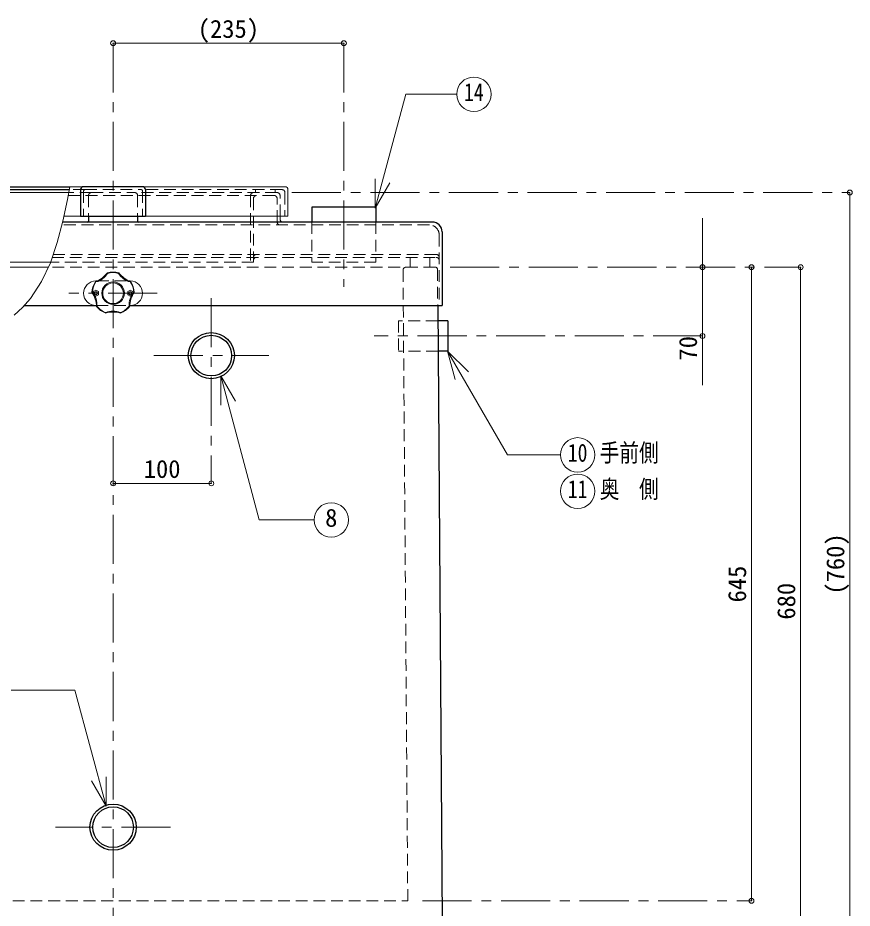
# Model space of a CAD drawing. Units: millimetres, scale not verified. Extents: x -2123 to 1927, y -1358 to 1452.
# Drawn here: x -195 to 655, y -782 to 125 of the extents above; entities that cross this region are included whole.
import ezdxf
from ezdxf.enums import TextEntityAlignment as Align

# ---------------------------------------------------------------- set-up
doc = ezdxf.new("R2010")
doc.units = ezdxf.units.MM
doc.header["$LTSCALE"] = 10
doc.header["$PDMODE"] = 32
doc.header["$PDSIZE"] = 5
doc.linetypes.add('CHAIN1', pattern=[8, 5, -1, 1, -1])
doc.linetypes.add('DASHED1', pattern=[1.8, 1.2, -0.6])
doc.layers.add('0-0', color=7, linetype='Continuous', lineweight=18)
doc.styles.add('ＭＳ ゴシック', font='')
doc.styles.get('ＭＳ ゴシック').set_extended_font_data('MS Gothic')

msp = doc.modelspace()

# ---------------------------------------------------------------- linework, layer by layer
at = {"layer": '0-0', "color": 4, "linetype": 'CHAIN1', "lineweight": 9}
for p, q in [((-97.8, 98.91), (-97.8, -859.09)), ((137.2, 98.91), (137.2, -149.09)), ((84.2, -53.09), (652.2, -53.09)), ((245.4, -129.09), (602.2, -129.09)), ((-52.8, -155.59), (-142.8, -155.59)), ((2.2, -160.59), (2.2, -349.09)), ((502.2, -199.09), (167.91, -199.09)), ((-56.3, -219.09), (60.7, -219.09)), ((-39.3, -699.09), (-156.3, -699.09)), ((217.2, -774.09), (552.2, -774.09))]:
    msp.add_line(p, q, dxfattribs=at)
at = {"layer": '0-0', "color": 4, "lineweight": 9}
for p, q in [((-97.8, 98.91), (137.2, 98.91)), ((-142.86, -53.09), (-240.8, -53.09)), ((652.2, -53.09), (652.2, -809.09)), ((72.2, -80.09), (72.2, -77.09)), ((502.2, -249.09), (502.2, -79.09)), ((-161.49, -124.09), (-237.8, -124.09)), ((-163.76, -129.09), (-396.01, -129.09)), ((552.2, -129.09), (552.2, -774.09)), ((602.2, -129.09), (602.2, -809.09)), ((2.2, -349.09), (-97.8, -349.09))]:
    msp.add_line(p, q, dxfattribs=at)
at = {"layer": '0-0'}
for p, q in [((169.12, -69), (200.21, 47.04)), ((200.21, 47.04), (252.04, 47.04)), ((169.12, -69), (169.12, -39)), ((169.12, -69), (184.12, -43.02)), ((-127.8, -47.09), (-141.67, -47.09)), ((77.2, -47.09), (-67.8, -47.09)), ((80.2, -50.09), (80.2, -77.09)), ((-147.9, -77.09), (-130.8, -77.09)), ((-64.8, -77.09), (80.2, -77.09)), ((-114.24, -143.09), (-115.3, -143.09)), ((-80.3, -143.09), (-81.37, -143.09)), ((242.75, -214.44), (263.96, -235.65)), ((242.75, -214.44), (250.52, -243.41)), ((11.78, -239.61), (11.78, -269.61)), ((11.78, -239.61), (26.78, -265.59)), ((11.78, -239.61), (51.08, -386.29)), ((106.85, -386.29), (51.08, -386.29)), ((-104.89, -677.79), (-119.89, -651.81)), ((-104.89, -677.79), (-104.89, -647.79))]:
    msp.add_line(p, q, dxfattribs=at)
at = {"layer": '0-0', "color": 5, "lineweight": 25}
for p, q in [((-272.8, -47.09), (-141.67, -47.09)), ((-269.8, -50.09), (-142.27, -50.09)), ((-130.8, -50.09), (-130.8, -77.09)), ((-67.8, -47.09), (-127.8, -47.09)), ((-64.8, -50.09), (-64.8, -77.09)), ((169.7, -68.09), (104.7, -68.09)), ((104.7, -68.09), (104.7, -83.09)), ((169.7, -68.09), (169.7, -83.09)), ((-130.8, -77.09), (-64.8, -77.09)), ((-122.8, -77.09), (-122.8, -82.09)), ((-72.8, -77.09), (-72.8, -82.09)), ((227.2, -83.09), (-149.22, -83.09)), ((237.2, -93.09), (237.2, -168.09)), ((-188.11, -168.09), (-114.69, -168.09)), ((-80.91, -168.09), (237.2, -168.09)), ((232.68, -168.09), (237.38, -794.09)), ((242.91, -183.59), (232.79, -183.59)), ((242.91, -183.59), (242.91, -214.59)), ((242.91, -214.59), (233.03, -214.59))]:
    msp.add_line(p, q, dxfattribs=at)
at = {"layer": '0-0', "color": 4, "linetype": 'DASHED1', "lineweight": 9}
for p, q in [((-119.8, -53.09), (-142.86, -53.09)), ((-126.3, -50.09), (-142.27, -50.09)), ((69.2, -53.09), (-75.8, -53.09)), ((74.2, -50.09), (-69.3, -50.09)), ((47.2, -50.09), (47.2, -53.09)), ((67.2, -50.09), (67.2, -53.09)), ((77.2, -53.09), (77.2, -77.09)), ((66.2, -56.09), (-143.46, -56.09)), ((42.2, -56.09), (42.2, -124.09)), ((45.2, -59.09), (45.2, -124.09)), ((69.2, -83.09), (69.2, -59.09)), ((72.2, -77.09), (72.2, -56.09)), ((45.2, -124.09), (-161.49, -124.09)), ((204.72, -119.09), (204.72, -129.09)), ((-114.24, -143.09), (-81.37, -143.09)), ((-117.8, -153.84), (-115.3, -152.59)), ((-117.8, -153.84), (-117.8, -157.34)), ((-115.3, -152.59), (-112.8, -153.84)), ((-112.8, -153.84), (-112.8, -157.34)), ((-80.3, -152.59), (-82.8, -153.84)), ((-82.8, -153.84), (-82.8, -157.34)), ((-77.8, -153.84), (-80.3, -152.59)), ((-77.8, -153.84), (-77.8, -157.34)), ((-115.3, -158.59), (-117.8, -157.34)), ((-112.8, -157.34), (-115.3, -158.59)), ((-82.8, -157.34), (-80.3, -158.59)), ((-80.3, -158.59), (-77.8, -157.34))]:
    msp.add_line(p, q, dxfattribs=at)
at = {"layer": '0-0', "linetype": 'DASHED1'}
for p, q in [((-127.8, -51.59), (-127.8, -77.09)), ((-126.3, -50.09), (-69.3, -50.09)), ((-119.8, -53.09), (-75.8, -53.09)), ((-67.8, -51.59), (-67.8, -77.09)), ((-122.8, -56.09), (-122.8, -77.09)), ((-72.8, -56.09), (-72.8, -77.09)), ((224.2, -86.09), (-150, -86.09)), ((104.7, -83.09), (104.7, -124.09)), ((169.7, -83.09), (169.7, -124.09)), ((234.2, -96.09), (234.2, -168.09)), ((231.2, -116.09), (-158.77, -116.09)), ((-159.79, -119.09), (231.2, -119.09)), ((169.7, -124.09), (104.7, -124.09)), ((224.72, -119.09), (224.72, -129.09)), ((230.4, -129.09), (-163.76, -129.09)), ((197.41, -132.11), (202.23, -774.09)), ((232.4, -131.07), (232.68, -168.09)), ((-114.69, -168.09), (-80.91, -168.09)), ((192.91, -183.59), (192.91, -214.59)), ((232.79, -183.59), (192.91, -183.59)), ((233.03, -214.59), (192.91, -214.59)), ((-397.83, -774.09), (202.23, -774.09))]:
    msp.add_line(p, q, dxfattribs=at)
at = {"layer": '0-0'}
for points in [[(-141.67, -47.09), (-144.26, -60.12), (-149.03, -82.36), (-154.65, -103.98), (-161.66, -124.57), (-170.58, -143.73), (-181.96, -161.06), (-189.89, -170.12), (-198.35, -177.95)], [(242.75, -214.44), (303.75, -320.09), (357.69, -320.09)], [(-104.89, -677.79), (-136.58, -559.54), (-201.47, -559.54)]]:
    msp.add_lwpolyline(points, dxfattribs=at)
for centre, radius in [((269.54, 47.04), 17.5), ((-97.8, -155.59), 10.5), ((375.19, -320.09), 17.5), ((375.19, -357.09), 17.5), ((124.35, -386.29), 17.5)]:
    msp.add_circle(centre, radius, dxfattribs=at)
at = {"layer": '0-0', "color": 4, "lineweight": 9}
msp.add_circle((-97.8, -155.59), 11.5, dxfattribs=at)
at = {"layer": '0-0', "color": 4, "linetype": 'DASHED1', "lineweight": 9}
for centre in [(-115.3, -155.59), (-80.3, -155.59)]:
    msp.add_circle(centre, 1.5, dxfattribs=at)
at = {"layer": '0-0', "color": 5, "lineweight": 25}
for centre, radius in [((2.2, -219.09), 23.5), ((2.2, -219.09), 20.7), ((-97.8, -699.09), 23.5), ((-97.8, -699.09), 20.7)]:
    msp.add_circle(centre, radius, dxfattribs=at)
for centre, radius, start, end in [((-127.8, -50.09), 3, 90, 180), ((-67.8, -50.09), 3, 0, 90), ((-123.8, -82.09), 1, 270, 0), ((-71.8, -82.09), 1, 180, 270), ((227.2, -93.09), 10, 0, 90)]:
    msp.add_arc(centre, radius, start, end, dxfattribs=at)
at = {"layer": '0-0', "linetype": 'DASHED1'}
for centre, radius, start, end in [((-126.3, -51.59), 1.5, 90, 180), ((-119.8, -56.09), 3, 90, 180), ((-75.8, -56.09), 3, 0, 90), ((-69.3, -51.59), 1.5, 0, 90), ((224.2, -96.09), 10, 0, 90), ((231.2, -119.09), 3, 0, 90), ((231.2, -122.09), 3, 0, 90), ((200.41, -132.09), 3, 90, 180.43079), ((230.4, -131.09), 2, 0.43079, 90)]:
    msp.add_arc(centre, radius, start, end, dxfattribs=at)
at = {"layer": '0-0', "color": 4, "linetype": 'DASHED1', "lineweight": 9}
for centre, start, end in [((45.2, -56.09), 90, 180), ((69.2, -56.09), 0, 90), ((74.2, -53.09), 0, 90), ((48.2, -59.09), 90, 180), ((66.2, -59.09), 0, 90), ((72.2, -83.09), 180, 270), ((48.2, -119.09), 90, 180), ((48.2, -122.09), 90, 180)]:
    msp.add_arc(centre, 3, start, end, dxfattribs=at)
at = {"layer": '0-0'}
for centre, radius, start, end in [((77.2, -50.09), 3, 0, 90), ((-126.64, -115.89), 29.89, 291.41115, 320.58885), ((-119.55, -125.65), 18.83, 283.0119, 328.9881), ((-97.8, -155.59), 21.5, 74.5, 105.5), ((-97.8, -155.59), 21, 74.5, 105.5), ((-76.05, -125.65), 18.83, 211.0119, 256.9881), ((-68.96, -115.89), 29.89, 219.41115, 248.58885), ((-115.3, -155.59), 12.5, 90, 270), ((-97.8, -155.59), 21.5, 146.5, 177.5), ((-97.8, -155.59), 21, 146.5, 177.5), ((-80.3, -155.59), 12.5, 270, 90), ((-97.8, -155.59), 21, 2.5, 33.5), ((-97.8, -155.59), 21.5, 2.5, 33.5), ((-144.47, -170.75), 29.89, 3.41115, 32.58885), ((-133, -167.02), 18.83, 355.0119, 40.9881), ((-62.61, -167.02), 18.83, 139.0119, 184.9881), ((-51.14, -170.75), 29.89, 147.41115, 176.58885), ((-97.8, -155.59), 21.5, 218.5, 249.5), ((-97.8, -155.59), 21, 218.5, 249.5), ((-97.8, -155.59), 21, 290.5, 321.5), ((-97.8, -155.59), 21.5, 290.5, 321.5), ((-97.8, -204.65), 29.89, 75.41115, 104.58885), ((-97.8, -192.59), 18.83, 67.0119, 112.9881)]:
    msp.add_arc(centre, radius, start, end, dxfattribs=at)
at = {"layer": '0-0', "color": 4, "lineweight": 9}
msp.add_arc((75.2, -80.09), 3, 180, 270, dxfattribs=at)
at = {"layer": '0-0', "color": 1}
for p in [(-97.8, 98.91), (137.2, 98.91), (652.2, -53.09), (502.2, -129.09), (552.2, -129.09), (602.2, -129.09), (502.2, -199.09), (-97.8, -349.09), (2.2, -349.09), (552.2, -774.09)]:
    msp.add_point(p, dxfattribs=at)

# ---------------------------------------------------------------- texts
at = {"layer": '0-0', "style": 'ＭＳ ゴシック'}
for s, p in [('(235)', (-11.55, 98.91)), ('100', (-66.55, -349.09)), ('8', (118.1, -398.79))]:
    msp.add_text(s, height=18.33, dxfattribs=at).set_placement(p, align=Align.BOTTOM_LEFT)
at = {"layer": '0-0', "style": 'ＭＳ ゴシック', "width": 0.8}
for s, p in [('14', (259.54, 34.54)), ('手前側', (397.69, -332.59)), ('10', (365.19, -332.59)), ('奥\u3000側', (397.69, -369.59)), ('11', (365.19, -369.59))]:
    msp.add_text(s, height=18.33, dxfattribs=at).set_placement(p, align=Align.BOTTOM_LEFT)
at = {"layer": '0-0', "style": 'ＭＳ ゴシック'}
for s, p in [('70', (502.2, -224.09)), ('(760)', (652.2, -462.34)), ('645', (552.2, -470.34)), ('680', (602.2, -487.84))]:
    msp.add_text(s, height=18.33, rotation=90, dxfattribs=at).set_placement(p, align=Align.BOTTOM_LEFT)

doc.saveas('drawing.dxf')
